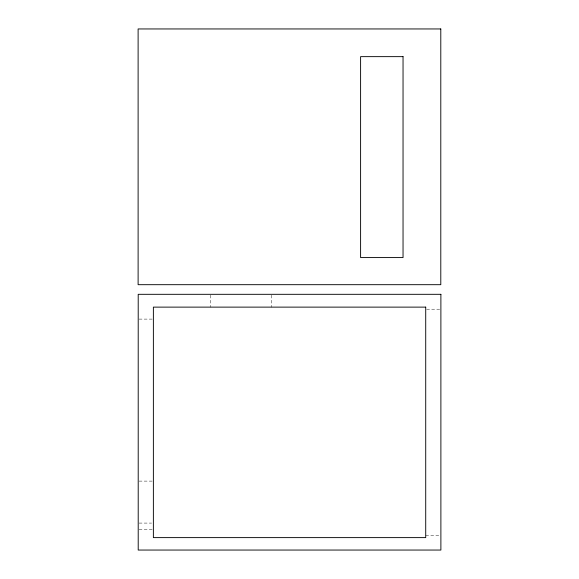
<?xml version="1.0" encoding="UTF-8"?>
<svg xmlns="http://www.w3.org/2000/svg" width="579" height="579" viewBox="0 0 579 579"><rect width="100%" height="100%" fill="white"/><g stroke="black" fill="none" stroke-linecap="round" stroke-linejoin="round"><path stroke-width="0.43" stroke-dasharray="2.9 2.17" d="M426.614 309.208L439.989 309.208M139.105 319.101L153.377 319.101M139.105 481.106L153.377 481.106M139.105 523.083L151.589 523.083M139.105 529.416L153.377 529.416M425.717 535.409L439.989 535.409M271.341 295.167L271.341 307.123M210.286 295.167L210.286 307.123"/><path stroke-width="0.87" d="M440.793 28.95L138.113 28.95L138.113 284.687L440.793 284.687L440.793 28.95M403.042 56.641L360.601 56.641L360.601 257.575L403.042 257.575L403.042 56.641M440.887 294.313L138.207 294.313L138.207 550.05L440.887 550.05L440.887 294.313M425.717 307.123L153.377 307.123L153.377 537.616L425.717 537.616L425.717 307.123"/></g></svg>
